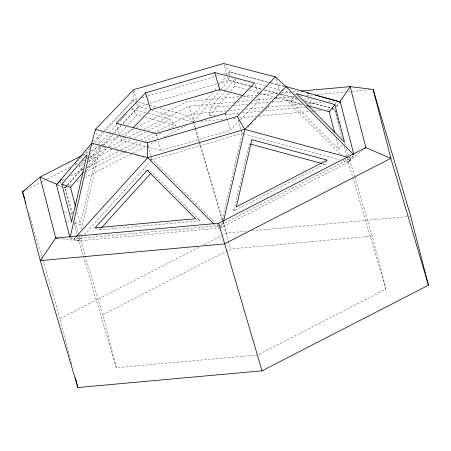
<?xml version="1.0" encoding="UTF-8"?>
<svg xmlns="http://www.w3.org/2000/svg" width="451" height="451" viewBox="0 0 451 451"><rect width="100%" height="100%" fill="white"/><g stroke="black" fill="none" stroke-linecap="round" stroke-linejoin="round"><path stroke-width="0.34" stroke-dasharray="2.25 1.69" d="M133.524 91.068L132.983 100.443L105.641 130.638M215.601 115.326L209.32 115.896L210.82 107.597L225.218 90.707M230.467 91.079L234.514 86.327L236.02 78.034M310.096 105.393L311.348 98.481M335.583 104.378L335.961 102.304M74.646 222.884L80.216 224.852L95.651 157.732L89.461 155.539M80.278 233.996L78.705 240.851L83.102 255.7M81.383 229.198L100.455 146.287L89.118 159.615M220.488 227.321L221.441 223.211M222.072 220.466L242.215 133.434L242.954 132.261M223.392 221.864L222.918 223.921L220.702 227.422M326.834 160.708L324.619 164.209L233.759 210.927L249.296 143.796L250.406 142.048M233.759 210.927L236.347 206.84M336.688 106.318L339.067 102.851M342.343 144.934L338.893 149.388L290.658 100.844L294.114 96.39M336.435 106.988L339.456 103.093M66.895 185.744L65.079 187.875L72.228 215.674M67.346 185.209L83.221 166.549M86.975 167.93L95.651 157.732M212.787 92.404L194.584 113.765L193.079 122.058L198.88 141.631M214.608 90.268L217.794 86.53M218.25 85.994L225.985 76.918M227.806 74.781L230.083 72.115L270.312 82.51M193.535 121.522L220.843 89.484M221.294 88.948L228.578 80.408L230.083 72.115L224.378 64.566M225.669 90.177L235.118 79.088M209.32 115.896L228.668 93.194M69.815 170.207L70.756 169.17M75.001 164.48L89.614 148.34M92.444 145.216L103.753 132.724M82.465 169.841L79.179 166.216L84.354 160.505M87.173 157.388L88.114 156.35M89.997 154.27L97.517 145.961M97.991 145.442L108.804 133.496M109.277 132.977L116.798 124.662M117.271 124.143L124.324 116.352M124.792 115.834L127.143 113.235M66.962 185.795L65.079 187.875L72.679 213.526M67.436 185.271L82.99 168.088M88.65 161.841L102.789 146.22M103.262 145.701L114.103 133.727M114.577 133.203L121.172 125.919M123.061 123.833L138.615 106.65L147.409 104.085M86.226 170.867L107.857 146.975M108.33 146.457L118.675 135.029M119.143 134.511L127.137 125.682M127.61 125.164L137.014 114.774L142.347 116.285M75.565 237.282L74.15 238.844L70.627 237.936M82.477 236.685L78.705 240.851L59.211 238.466M84.36 234.605L151.31 160.719M95.601 228.11L99.586 229.863L100.996 228.302M93.244 141.71L103.42 131.14M103.905 130.638L132.983 100.443L138.372 98.865M100.939 145.786L111.566 134.748M112.045 134.246L138.615 106.65L137.076 101.447M239.876 120.344L230.252 130.339L161.069 150.521L121.229 140.227L124.6 136.726M125.079 136.23L132.295 128.732M240.36 119.848L259.601 99.857L258.446 95.95M150.211 159.147L152.252 159.677L242.215 133.434L243.185 132.431M248.016 127.413L252.842 122.396M255.26 119.887L256.224 118.884M258.643 116.375L259.607 115.371M262.02 112.863L264.923 109.852M265.402 109.351L267.336 107.344M267.821 106.842L269.749 104.835M272.167 102.326L273.131 101.323M275.55 98.814L278.447 95.804M278.932 95.302L280.381 93.797L296.476 98.363M363.185 149.783L348.33 162.191L220.956 227.687M82.657 155.212L90.172 151.344M90.798 151.023L100.195 146.192M102.704 144.901L118.991 136.523M121.494 135.238L134.026 128.794M136.529 127.503L187.278 101.413L240.406 96.593M26.305 189.803L41.949 181.759M42.574 181.437L44.452 180.473M46.955 179.182L70.728 166.96M75.108 164.705L78.237 163.099M82.618 160.844L84.495 159.88M86.998 158.594L88.875 157.63M89.501 157.309L107.022 148.3M109.525 147.009L126.415 138.322M128.918 137.036L140.808 130.925M143.937 129.313L188.986 106.148L235.202 101.96M79.179 166.216L84.19 163.64M88.576 161.385L111.763 149.461M114.266 148.176L130.559 139.799M133.693 138.186L145.6 132.064M148.108 130.773L170.038 119.498L175.67 125.711L168.781 129.251M61.939 180.377L65.688 178.455M70.683 175.884L85.042 168.499M87.539 167.214L118.76 151.164M121.257 149.879L137.493 141.529M140.616 139.928L153.103 133.507M153.729 133.186L187.447 115.845L194.584 113.765L226.836 110.839M84.816 172.429L124.29 152.128M124.916 151.807L142.46 142.787M144.968 141.496L161.261 133.118M66.325 187.233L65.079 187.875L63.839 187.436M69.448 185.626L71.32 184.662M76.941 181.776L80.064 180.169M84.433 177.919L130.018 154.484M133.135 152.878L156.243 141M163.736 137.149L186.212 125.587M71.895 364.323L60.141 318.632L199.675 246.883M204.055 244.634L220.945 235.946M221.571 235.625L226.577 233.049L246.184 231.273M116.296 367.751L102.67 314.775L230.67 248.958L372.295 236.115L385.921 289.091L257.921 354.909L116.296 367.751L83.305 256.377M141.749 97.884L147.139 96.311M147.815 96.114L215.922 76.242M216.593 76.05L219.964 75.063M224.012 73.885L230.083 72.115L269.963 82.939M150.115 103.296L228.578 80.408L250.39 86.045M243.202 96.339L256.484 95.138M259.28 94.885L278.16 93.171M281.655 92.855L290.044 92.094M292.84 91.841L298.432 91.333M238.004 101.706L250.609 100.562M254.11 100.246L275.116 98.341M275.815 98.279L294.723 96.559M300.321 96.052L301.725 95.928M306.624 95.482L312.227 94.975M317.126 94.53L345.133 91.993M347.935 91.733L369.645 89.766M210.82 107.597L231.064 105.765M233.86 105.511L247.819 104.243M250.615 103.989L269.461 102.281M272.257 102.027L297.389 99.75M302.971 99.243L309.256 98.673M229.638 110.585L242.26 109.441M245.767 109.125L264.698 107.406M267.499 107.152L301.854 104.034M307.464 103.527L323.587 102.067M328.497 101.622L333.407 101.176M224.677 114.503L239.334 113.173M242.131 112.919L260.278 111.273M264.466 110.89L304.961 107.22M305.66 107.158L307.751 106.966M200.791 121.358L224.632 119.194M233.043 118.433L236.549 118.117M239.351 117.863L256.179 116.335M258.987 116.082L308.766 111.566M311.568 111.312L313.67 111.121M314.375 111.059L320.684 110.484M326.992 109.914L329.095 109.723M331.902 109.469L334.704 109.215L338.904 123.388M99.586 229.863L200.114 220.742L151.795 172.243L149.518 171.239M220.33 228.009L78.705 240.851L70.04 237.784M251.788 230.765L408.634 216.542M409.333 216.474L410.731 216.35M270.989 82.685L283.944 86.034M251.072 86.22L261.975 89.039M264.703 89.743L277.653 93.092M243.399 95.668L252.853 98.109M256.224 98.983L259.601 99.857M103.86 147.167L106.588 147.872M109.999 148.751L113.404 149.636M116.815 150.516L122.948 152.1M123.63 152.28L126.353 152.985M129.764 153.864L133.169 154.744M136.58 155.623L139.303 156.328M142.713 157.213L144.078 157.562M270.639 83.119L284.158 86.789M255.7 83.379L265.199 85.955M265.881 86.141L280.81 90.194M281.486 90.38L291.667 93.143M294.385 93.876L295.738 94.248M250.209 86.276L228.578 80.408L223.566 63.484M250.886 86.462L261.698 89.399M264.404 90.132L277.247 93.616M279.953 94.349L296.854 98.938M304.966 101.142L330.651 108.116M331.327 108.296L334.704 109.215L342.219 138.418M234.514 86.327L246.731 89.648M249.448 90.38L258.947 92.962M259.624 93.143L273.875 97.016M274.558 97.196L302.379 104.75M348.888 157.551L350.917 158.104L353.945 154.958L348.33 162.191L385.921 289.091M243.568 133.8L339.547 159.806M342.923 160.725L348.33 162.191L350.917 158.104L222.918 223.921L215.775 226.002L74.15 238.844L78.705 240.851L77.679 236.854M322.583 163.657L324.619 164.209M305.197 100.838L330.684 108.071M331.355 108.263L334.704 109.215M290.658 100.844L301.482 103.91M306.218 105.258L307.571 105.641M137.685 101.774L132.983 100.443L138.615 106.65L148.7 109.503M138.361 101.96L156.514 107.096M159.874 108.048L187.447 115.845L192.611 121.539M152.066 110.456L192.408 121.866M132.042 108.753L147.376 113.088M148.041 113.274L170.038 119.498M145.013 117.034L175.67 125.711M56.414 184.809L61.364 186.562M64.465 211.733L68.18 213.047M70.655 213.926L71.889 214.36M66.827 220.917L72.397 222.89M58.021 184.842L61.229 186.218M63.794 187.323L65.079 187.875L63.202 185.806M150.549 158.927L152.252 159.677L214.862 222.518M218.622 227.253L215.775 226.002L214.287 224.508M195.565 218.741L200.114 220.742M216.852 224.513L218.34 226.013M280.381 93.797L340.894 154.699M344.361 158.194L348.33 162.191L346.932 156.756M131.376 108.561L137.014 114.774M59.442 181.663L61.325 183.732M344.705 142.967L345.303 144.991M346.503 149.039L348.302 155.116M348.505 155.787L354.503 176.037M354.7 176.713L372.295 236.115M275.944 78.829L279.609 91.192M254.978 84.241L257.673 93.351M238.167 119.763L241.06 129.527M241.251 130.176L242.215 133.434M225.241 113.421L226.785 118.624M226.977 119.278L230.252 130.339M188.986 106.148L193.586 121.674M193.789 122.351L195.384 127.751M195.587 128.422L199.387 141.248M199.584 141.924L222.777 220.223M222.98 220.9L226.577 233.049M199.077 142.307L228.268 240.857M228.471 241.533L230.67 248.958M156.057 133.603L161.069 150.521M133.603 89.732L136.879 100.793M148.204 146.011L151.096 155.77M151.288 156.424L152.252 159.677M116.217 123.303L119.69 135.018M119.881 135.672L121.229 140.227M95.443 129.369L99.874 144.337M75.075 221.627L78.277 232.423M78.474 233.099L85.076 255.373M85.273 256.05L102.67 314.775M28.746 212.658L41.746 256.534M41.943 257.205L42.546 259.229M42.744 259.906L60.141 318.632M344.316 146.569L346.757 156.074M336.13 138.643L338.893 149.388M75.717 207.364L76.056 208.678M76.895 211.959L80.216 224.852M74.252 223.544L76.991 234.193"/><path stroke-width="0.68" d="M70.198 237.096L91.79 143.221L95.443 129.369L133.603 89.732L223.566 63.484L275.369 76.879L285.99 86.564L353.449 154.456M223.549 221.176L244.803 129.347L285.99 86.564L340.319 101.982L353.77 154.276M339.462 102.27L350.168 86.643L373.146 89.45L410.731 216.35L428.45 285.229L262.014 370.812L77.854 387.516L40.269 260.616L22.55 191.731L40.054 177.113L82.031 155.533M334.574 132.6L329.219 111.786L334.834 104.553L296.268 93.611L344.502 142.155L334.834 104.553M69.871 237.119L56.414 184.809L91.79 143.221L147.702 157.675L213.791 224.006M61.877 184.183L86.987 154.665L71.551 221.785L61.877 184.183L70.542 187.25L75.379 206.051M70.542 187.25L83.328 172.226M61.33 179.583L56.414 184.809M76.039 236.764L147.702 157.675L244.803 129.347L347.535 157.185M147.24 170.241L95.031 227.856L195.565 218.741L147.24 170.241L148.379 170.743M101.469 227.783L150.854 173.28M145.566 92.821L116.217 123.303L156.057 133.603L225.241 113.421L254.589 82.939L214.755 72.639L145.566 92.821L150.578 109.745L133.259 127.734M95.443 129.369L147.24 142.758L237.203 116.51L275.369 76.879M364.774 148.458L365.84 147.573L390.859 158.329L428.45 285.229M24.427 190.767L22.55 191.731L24.551 198.479M373.146 89.45L390.859 158.329L224.423 243.912L40.269 260.616L55.727 238.043L218.617 223.268L365.84 147.573L350.168 86.643L301.229 91.079M150.578 109.745L219.767 89.557L242.723 95.494M57.818 238.297L55.727 238.043L40.054 177.113L56.736 184.29M340.319 101.982L322.014 97.066M307.142 93.03L309.172 93.582M315.255 95.234L317.284 95.781M318.632 96.148L320.661 96.7M250.655 144.168L321.907 163.476M307.571 105.641L329.219 111.786M237.203 116.51L244.803 129.347M214.755 72.639L219.767 89.557M262.014 370.812L218.617 223.268M25.352 201.18L25.949 203.209M75.402 377.966L77.854 387.516M147.24 142.758L147.702 157.675M251.883 139.714L236.347 206.84L327.206 160.122L251.883 139.714"/></g></svg>
